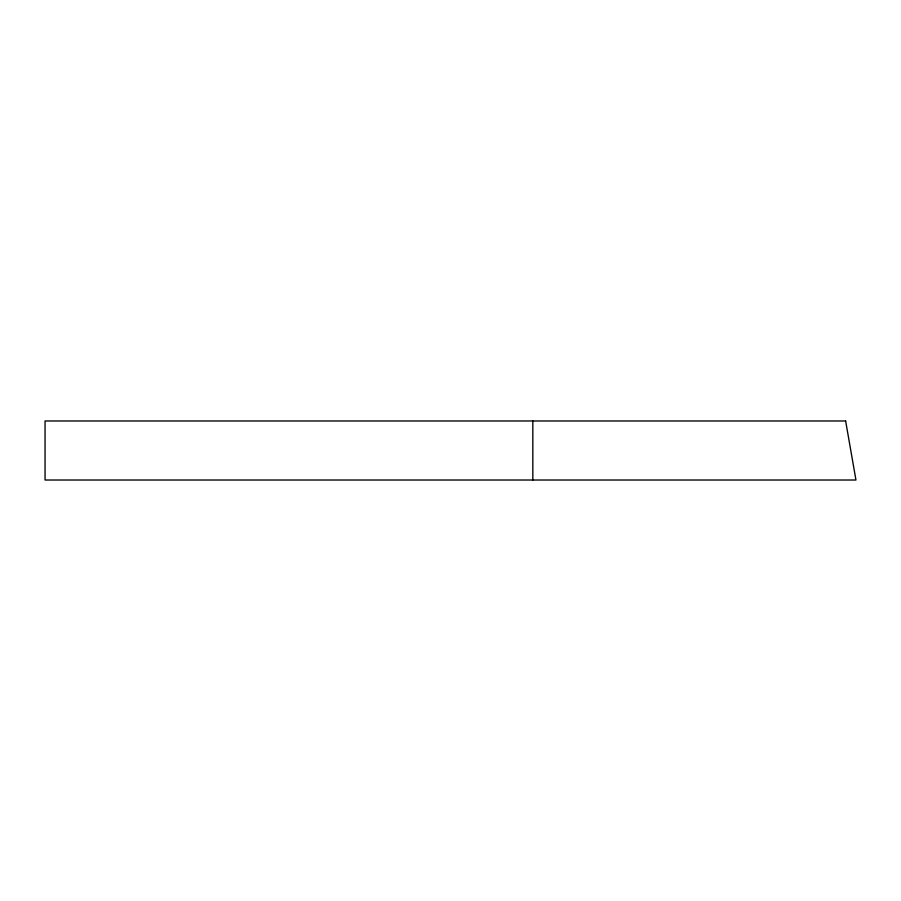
<?xml version="1.0" encoding="UTF-8"?>
<svg xmlns="http://www.w3.org/2000/svg" width="901" height="901" viewBox="0 0 901 901"><rect width="100%" height="100%" fill="white"/><g stroke="black" fill="none" stroke-linecap="round" stroke-linejoin="round"><path stroke-width="1.35" d="M532.829 420.981L532.829 480.019M845.634 420.981L45.05 420.981L45.05 480.019L855.95 480.019L845.634 420.981"/></g></svg>
